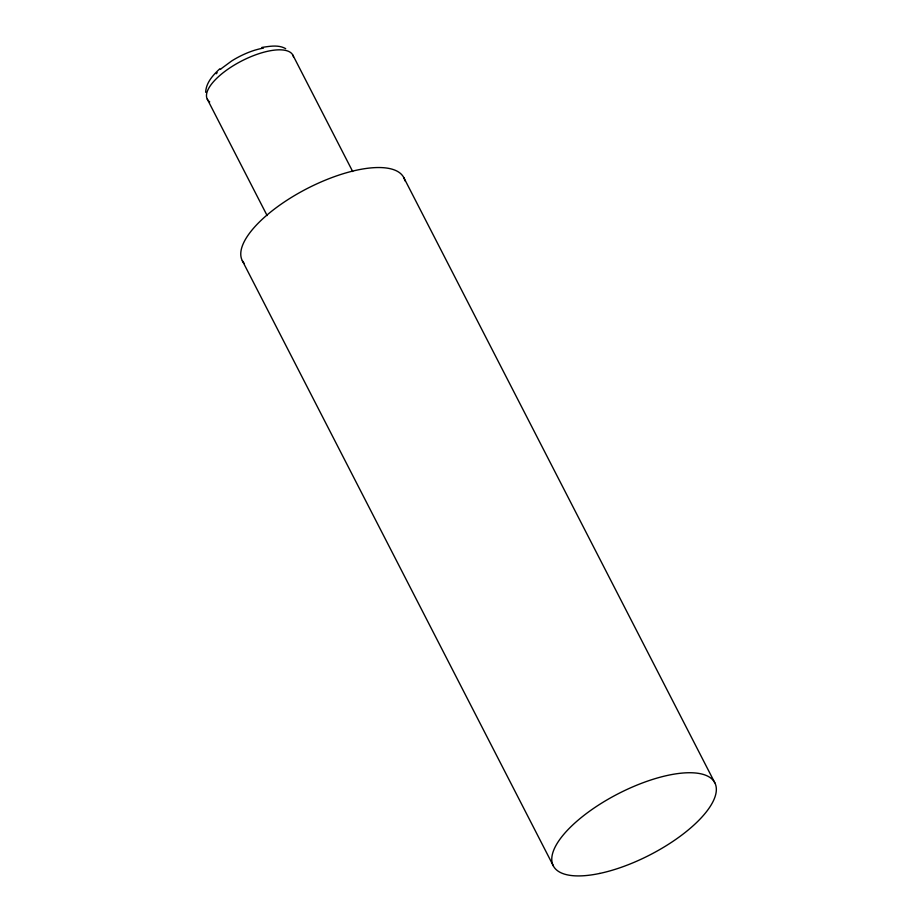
<?xml version="1.0" encoding="UTF-8"?>
<svg xmlns="http://www.w3.org/2000/svg" width="922" height="922" viewBox="0 0 922 922"><rect width="100%" height="100%" fill="white"/><g stroke="black" fill="none" stroke-linecap="round" stroke-linejoin="round"><path stroke-width="1.38" d="M205.652 92.292C206.09 82.554 213.097 75.028 219.851 68.747M261.825 47.448C269.627 46.296 278.467 44.521 285.693 48.659M403.767 177.566L714.804 782.766M292.873 55.136L352.688 171.527M207.3 99.184L267.115 215.575M242.313 260.684L553.35 865.885M244.261 263.473A90.794 34.448 -27.2 0 1 307.233 188.514A90.794 34.448 -27.2 0 1 404.954 180.839M209.72 101.904A48.117 18.256 -27.2 0 1 239.662 62.016A48.117 18.256 -27.2 0 1 293.496 56.876M216.232 73.76A39.531 15.006 -27.2 0 1 217.189 72.688M220.473 69.427A39.531 15.006 -27.2 0 1 221.683 68.332L231.676 60.967A39.462 14.971 -27.2 0 1 250.346 51.713A37.525 14.245 -27.2 0 1 255.452 49.995L258.748 49.097A39.865 15.132 -27.2 0 1 263.462 48.128M599.819 873.411A90.794 34.448 -27.2 0 0 715.979 786.028A90.794 34.448 -27.2 0 0 586.415 813.527A90.794 34.448 -27.2 0 0 599.819 873.411"/></g></svg>
